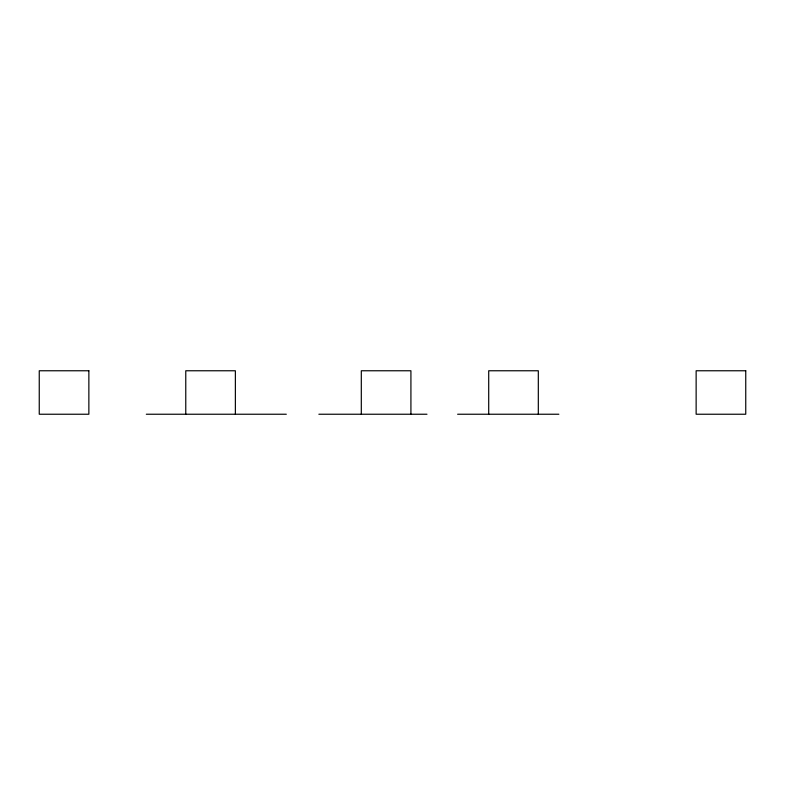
<?xml version="1.0" encoding="UTF-8"?>
<svg xmlns="http://www.w3.org/2000/svg" width="785" height="785" viewBox="0 0 785 785"><rect width="100%" height="100%" fill="white"/><g stroke="black" fill="none" stroke-linecap="round" stroke-linejoin="round"><path stroke-width="1.18" d="M146.314 414.235L286.309 414.235M318.867 414.235L426.981 414.235M457.626 414.235L558.861 414.235M538.314 414.235L538.314 370.765L488.712 370.765L488.712 414.235M410.918 414.235L410.918 370.765L361.306 370.765L361.306 414.235M235.372 414.235L235.372 370.765L185.77 370.765L185.77 414.235M88.862 370.765L39.25 370.765L39.25 414.235L88.862 414.235L88.862 370.765M745.75 370.765L696.138 370.765L696.138 414.235L745.75 414.235L745.75 370.765"/></g></svg>
